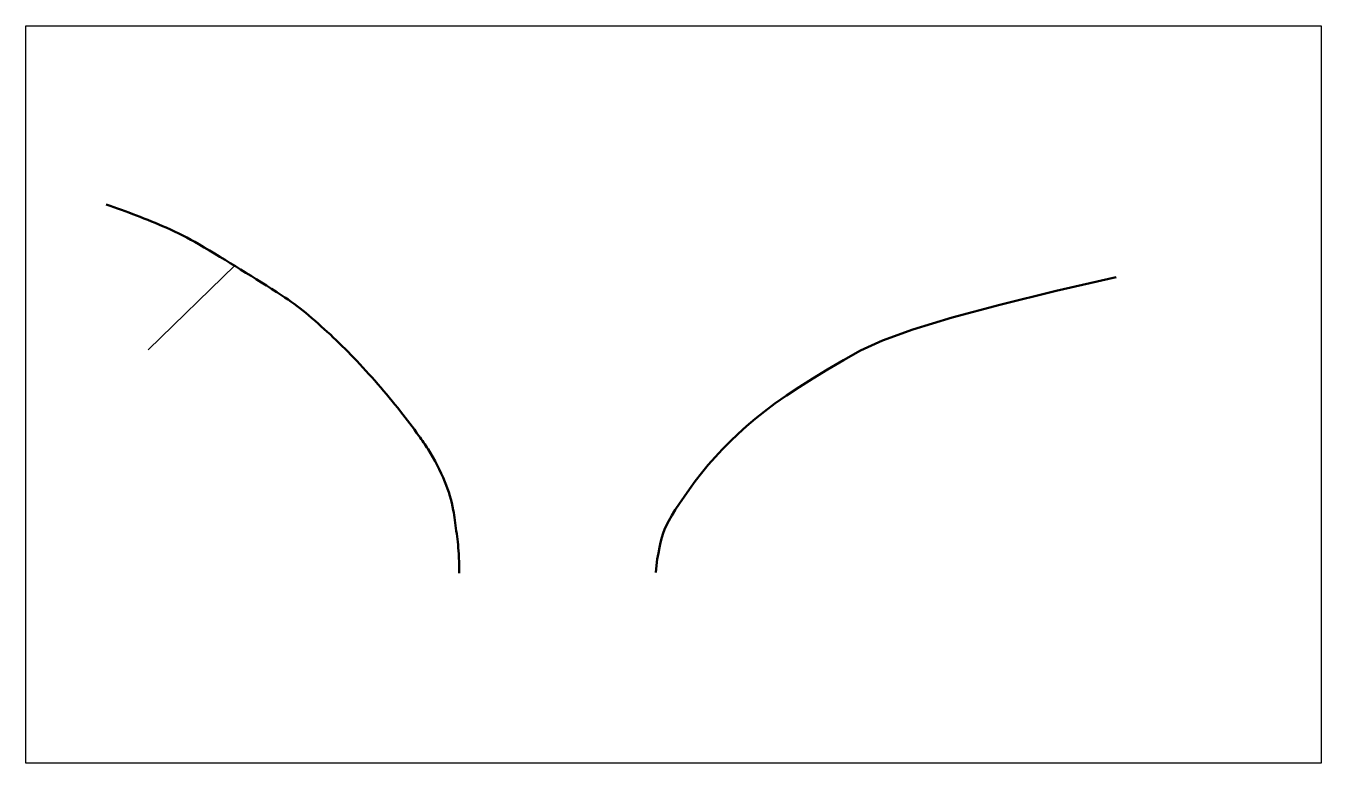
# Model space of a CAD drawing. Header units: inches. Extents: x 147 to 312, y 194 to 288.
import ezdxf

# ---------------------------------------------------------------- set-up
doc = ezdxf.new("R2010")
doc.units = ezdxf.units.IN
doc.header["$MEASUREMENT"] = 0
doc.layers.add('рамка', color=7, linetype='Continuous')
picture_1 = doc.add_image_def('image1.png', size_in_pixel=(624, 355))

msp = doc.modelspace()

# ---------------------------------------------------------------- linework, layer by layer
at = {"color": 18, "lineweight": 50, "true_color": 0x000000}
msp.add_lwpolyline([(201.81, 218.69, 0.011445), (201.74, 221.16, 0.01843), (201.61, 222.68, 0.004698), (201.25, 225.44, 0.010099), (201.04, 226.72, 0.053111), (199.98, 230.32, 0.042666), (197.83, 234.47, 0.016425), (196.66, 236.19, 0.008759), (194.31, 239.29, 0.025334), (188.36, 246.14, 0.027448), (182.23, 251.85, 0.030942), (179.2, 254.07, 0.009326), (168.62, 260.6, 0.032118), (164.45, 262.72, 0.018342), (156.81, 265.67)], format="xyb", dxfattribs=at)
msp.add_lwpolyline([(226.85, 218.77), (226.95, 219.65), (227.06, 220.47), (227.19, 221.23), (227.33, 221.95), (227.47, 222.61), (227.63, 223.22), (227.81, 223.77), (227.99, 224.27), (228.22, 224.79), (228.52, 225.37), (228.9, 226.02), (229.35, 226.75), (229.87, 227.55), (230.47, 228.42), (231.15, 229.37), (231.9, 230.39), (232.71, 231.43), (233.55, 232.47), (234.45, 233.48), (235.38, 234.48), (236.35, 235.47), (237.37, 236.44), (238.43, 237.4), (239.52, 238.35), (240.72, 239.3), (242.05, 240.29), (243.52, 241.32), (245.13, 242.39), (246.88, 243.5), (248.77, 244.64), (250.8, 245.82), (252.97, 247.04), (255.76, 248.33), (259.64, 249.74), (264.63, 251.27), (270.71, 252.9), (277.89, 254.66), (285.56, 256.39)], dxfattribs=at)
at = {"layer": 'рамка', "color": 18, "lineweight": 20, "ltscale": 100, "true_color": 0x000000}
msp.add_lwpolyline([(162.17, 247.16), (173.24, 257.92)], dxfattribs=at)

# ---------------------------------------------------------------- pictures from other files: only their frames are drawn
at = {"layer": 'рамка', "ltscale": 100}
image = msp.add_image(picture_1, insert=(146.56, 194.48), size_in_units=(165.12, 93.94), dxfattribs=at)
image.dxf.flags = 7

doc.saveas('drawing.dxf')
